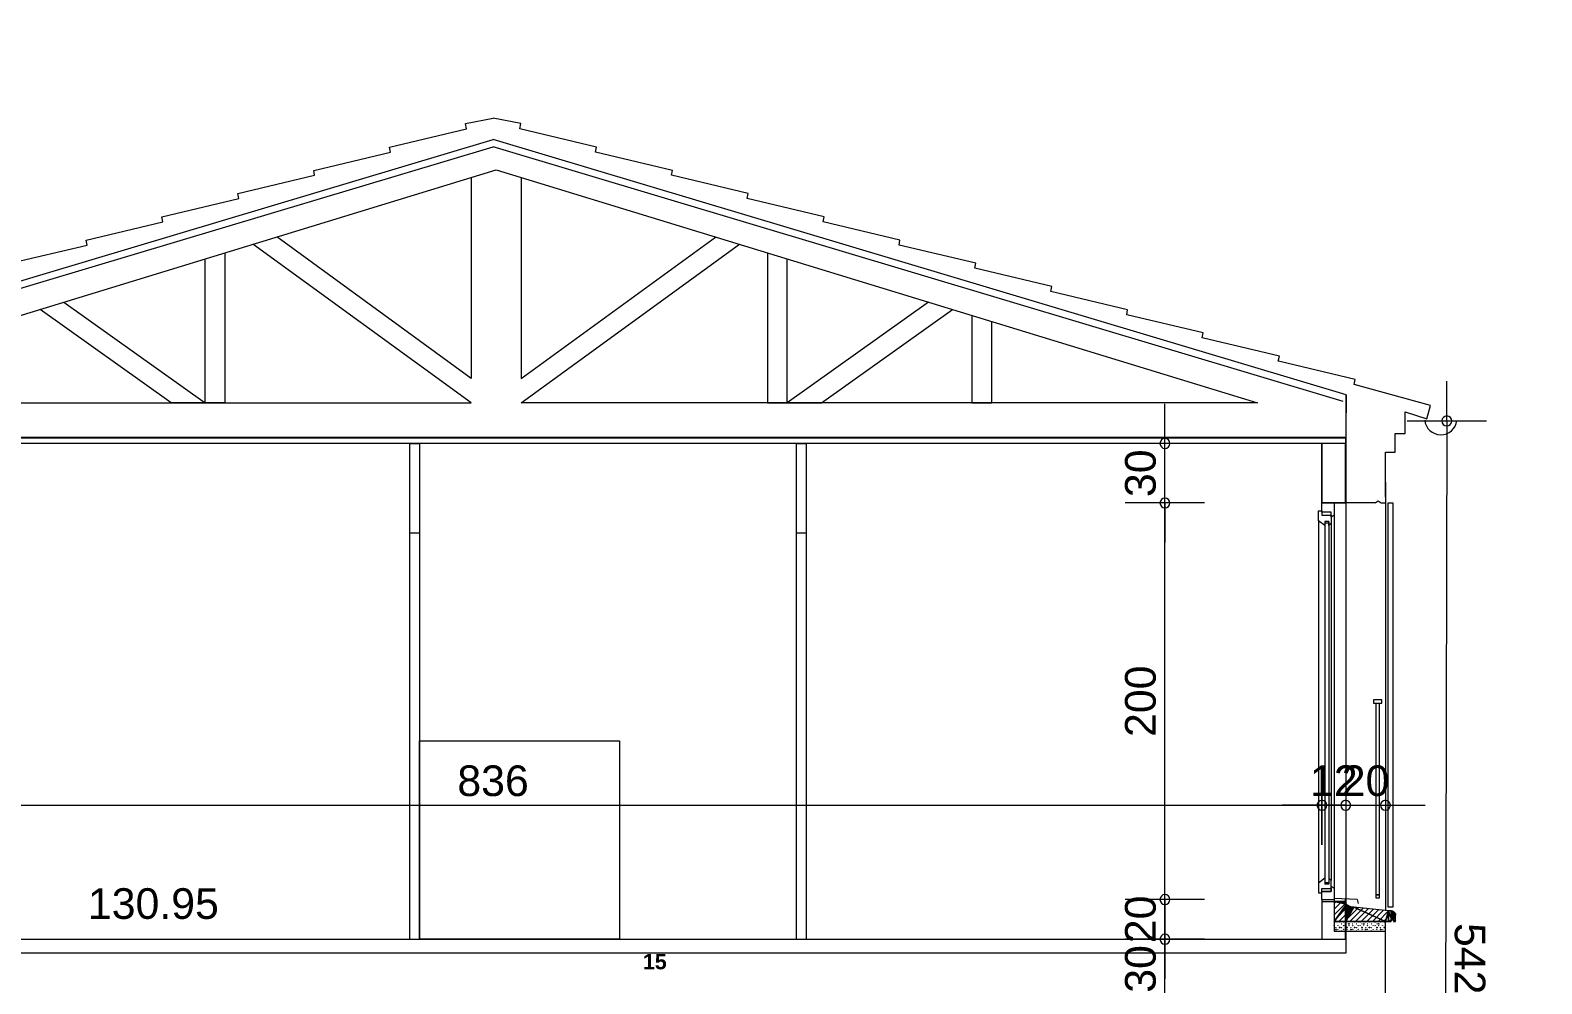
# Model space of a CAD drawing. Header units: metres. Extents: x 1.8 to 61.8, y -55.6 to -11.3.
# Drawn here: x 34.32 to 41.94, y -33.8 to -28.99 of the extents above; entities that cross this region are included whole.
import ezdxf
from ezdxf.enums import TextEntityAlignment as Align

# ---------------------------------------------------------------- set-up
doc = ezdxf.new("R2010")
doc.units = ezdxf.units.M
doc.header["$MEASUREMENT"] = 0
for name, color, linetype in [('Calque commun', 7, 'Continuous'), ('Cotations', 7, 'Continuous'), ('Textes', 7, 'Continuous')]:
    doc.layers.add(name, color=color, linetype=linetype)
doc.styles.add('Arial11', font='arial.ttf', dxfattribs={"height": 0.154626})
doc.styles.add('Arial13', font='arialbd.ttf', dxfattribs={"height": 0.077267})
doc.styles.add('Arial14', font='arial.ttf', dxfattribs={"height": 0.154626})

# ---------------------------------------------------------------- blocks, each defined once
blk = doc.blocks.new('new109')
at = {"layer": 'Cotations', "color": 14, "linetype": 'Continuous', "lineweight": 9}
blk.add_arc((0, 0), 0.5, 0, 359.9994, dxfattribs=at)
blk = doc.blocks.new('new110')
at = {"layer": 'Cotations', "color": 14, "linetype": 'Continuous', "lineweight": 9}
blk.add_arc((0, 0), 0.5, 0, 359.9994, dxfattribs=at)
blk = doc.blocks.new('DimLine57505')
at = {"layer": 'Cotations', "color": 14, "linetype": 'Continuous', "lineweight": 9}
for p, q in [((40.0393, -33.3783), (40.0393, -33.1783)), ((40.2393, -33.3783), (39.8393, -33.3783)), ((40.0393, -33.5783), (40.0393, -33.3783)), ((40.2393, -33.5783), (39.8393, -33.5783)), ((40.0393, -33.5783), (40.0393, -33.7783))]:
    blk.add_line(p, q, dxfattribs=at)
at = {"layer": 'Cotations', "color": 14, "linetype": 'Continuous', "lineweight": 9, "xscale": 0.05000000074505806, "yscale": 0.05000000074505806, "zscale": 0.05000000074505806}
for name, p, rotation in [('new110', (40.0393, -33.3783), -90.00000000000001), ('new109', (40.0393, -33.5783), 90)]:
    blk.add_blockref(name, p, dxfattribs=dict(at, rotation=rotation))
at = {"layer": 'Cotations', "color": 7, "linetype": 'Continuous', "lineweight": 9, "style": 'Arial11'}
blk.add_text('20', height=0.15463, rotation=90, dxfattribs=at).set_placement((40.0392, -33.4783), align=Align.BOTTOM_CENTER)
blk = doc.blocks.new('new111')
at = {"layer": 'Cotations', "color": 14, "linetype": 'Continuous', "lineweight": 9}
blk.add_arc((0, 0), 0.5, 0, 359.9994, dxfattribs=at)
blk = doc.blocks.new('new112')
at = {"layer": 'Cotations', "color": 14, "linetype": 'Continuous', "lineweight": 9}
blk.add_arc((0, 0), 0.5, 0, 359.9994, dxfattribs=at)
blk = doc.blocks.new('DimLine57511')
at = {"layer": 'Cotations', "color": 14, "linetype": 'Continuous', "lineweight": 9}
for p, q in [((40.0393, -31.3783), (40.0393, -31.1783)), ((40.2393, -31.3783), (39.8393, -31.3783)), ((40.0393, -33.3783), (40.0393, -31.3783)), ((40.2393, -33.3783), (39.8393, -33.3783)), ((40.0393, -33.3783), (40.0393, -33.5783))]:
    blk.add_line(p, q, dxfattribs=at)
at = {"layer": 'Cotations', "color": 14, "linetype": 'Continuous', "lineweight": 9, "xscale": 0.05000000074505806, "yscale": 0.05000000074505806, "zscale": 0.05000000074505806}
for name, p, rotation in [('new112', (40.0393, -31.3783), -90.00000000000001), ('new111', (40.0393, -33.3783), 90)]:
    blk.add_blockref(name, p, dxfattribs=dict(at, rotation=rotation))
at = {"layer": 'Cotations', "color": 7, "linetype": 'Continuous', "lineweight": 9, "style": 'Arial11'}
blk.add_text('200', height=0.15463, rotation=90, dxfattribs=at).set_placement((40.0392, -32.3783), align=Align.BOTTOM_CENTER)
blk = doc.blocks.new('new113')
at = {"layer": 'Cotations', "color": 14, "linetype": 'Continuous', "lineweight": 9}
blk.add_arc((0, 0), 0.5, 0, 359.9994, dxfattribs=at)
blk = doc.blocks.new('new114')
at = {"layer": 'Cotations', "color": 14, "linetype": 'Continuous', "lineweight": 9}
blk.add_arc((0, 0), 0.5, 0, 359.9994, dxfattribs=at)
blk = doc.blocks.new('DimLine57517')
at = {"layer": 'Cotations', "color": 14, "linetype": 'Continuous', "lineweight": 9}
for p, q in [((40.0393, -31.0783), (40.0393, -30.8783)), ((40.2393, -31.0783), (39.8393, -31.0783)), ((40.0393, -31.3783), (40.0393, -31.0783)), ((40.2393, -31.3783), (39.8393, -31.3783)), ((40.0393, -31.3783), (40.0393, -31.5783))]:
    blk.add_line(p, q, dxfattribs=at)
at = {"layer": 'Cotations', "color": 14, "linetype": 'Continuous', "lineweight": 9, "xscale": 0.05000000074505806, "yscale": 0.05000000074505806, "zscale": 0.05000000074505806}
for name, p, rotation in [('new114', (40.0393, -31.0783), -90.00000000000001), ('new113', (40.0393, -31.3783), 90)]:
    blk.add_blockref(name, p, dxfattribs=dict(at, rotation=rotation))
at = {"layer": 'Cotations', "color": 7, "linetype": 'Continuous', "lineweight": 9, "style": 'Arial11'}
blk.add_text('30', height=0.15463, rotation=90, dxfattribs=at).set_placement((40.0392, -31.2283), align=Align.BOTTOM_CENTER)
blk = doc.blocks.new('new121')
at = {"layer": 'Cotations', "color": 14, "linetype": 'Continuous', "lineweight": 9}
blk.add_arc((0, 0), 0.5, 0, 359.9994, dxfattribs=at)
blk = doc.blocks.new('new122')
at = {"layer": 'Cotations', "color": 14, "linetype": 'Continuous', "lineweight": 9}
blk.add_arc((0, 0), 0.5, 0, 359.9994, dxfattribs=at)
blk = doc.blocks.new('DimLine57553')
at = {"layer": 'Cotations', "color": 14, "linetype": 'Continuous', "lineweight": 9}
for p, q in [((40.0393, -33.5783), (40.0393, -33.3783)), ((40.2393, -33.5783), (39.8393, -33.5783)), ((40.0393, -33.8783), (40.0393, -33.5783)), ((40.2393, -33.8783), (39.8393, -33.8783)), ((40.0393, -33.8783), (40.0393, -34.0783))]:
    blk.add_line(p, q, dxfattribs=at)
at = {"layer": 'Cotations', "color": 14, "linetype": 'Continuous', "lineweight": 9, "xscale": 0.05000000074505806, "yscale": 0.05000000074505806, "zscale": 0.05000000074505806}
for name, p, rotation in [('new122', (40.0393, -33.5783), -90.00000000000001), ('new121', (40.0393, -33.8783), 90)]:
    blk.add_blockref(name, p, dxfattribs=dict(at, rotation=rotation))
at = {"layer": 'Cotations', "color": 7, "linetype": 'Continuous', "lineweight": 9, "style": 'Arial11'}
blk.add_text('30', height=0.15463, rotation=90, dxfattribs=at).set_placement((40.0392, -33.7283), align=Align.BOTTOM_CENTER)
blk = doc.blocks.new('new133')
at = {"layer": 'Cotations', "color": 14, "linetype": 'Continuous', "lineweight": 9}
blk.add_arc((0, 0), 0.5, 0, 359.9994, dxfattribs=at)
blk = doc.blocks.new('new134')
at = {"layer": 'Cotations', "color": 14, "linetype": 'Continuous', "lineweight": 9}
blk.add_arc((0, 0), 0.5, 0, 359.9994, dxfattribs=at)
blk = doc.blocks.new('DimLine57592')
at = {"layer": 'Cotations', "color": 14, "linetype": 'Continuous', "lineweight": 9}
for p, q in [((40.0393, -33.8783), (40.0393, -33.6783)), ((40.2393, -33.8783), (39.8393, -33.8783)), ((40.0393, -34.1783), (40.0393, -33.8783)), ((40.2393, -34.1783), (39.8393, -34.1783)), ((40.0393, -34.1783), (40.0393, -34.3783))]:
    blk.add_line(p, q, dxfattribs=at)
at = {"layer": 'Cotations', "color": 14, "linetype": 'Continuous', "lineweight": 9, "xscale": 0.05000000074505806, "yscale": 0.05000000074505806, "zscale": 0.05000000074505806}
for name, p, rotation in [('new134', (40.0393, -33.8783), -90.00000000000001), ('new133', (40.0393, -34.1783), 90)]:
    blk.add_blockref(name, p, dxfattribs=dict(at, rotation=rotation))
at = {"layer": 'Cotations', "color": 7, "linetype": 'Continuous', "lineweight": 9, "style": 'Arial11'}
blk.add_text('30', height=0.15463, rotation=90, dxfattribs=at).set_placement((40.0392, -34.0283), align=Align.BOTTOM_CENTER)
blk = doc.blocks.new('new163')
at = {"layer": 'Cotations', "color": 14, "linetype": 'Continuous', "lineweight": 9}
blk.add_arc((0, 0), 0.5, 0, 359.9994, dxfattribs=at)
blk = doc.blocks.new('new164')
at = {"layer": 'Cotations', "color": 14, "linetype": 'Continuous', "lineweight": 9}
blk.add_arc((0, 0), 0.5, 0, 359.9994, dxfattribs=at)
blk = doc.blocks.new('DimLine57793')
at = {"layer": 'Cotations', "color": 14, "linetype": 'Continuous', "lineweight": 9}
for p, q in [((40.9514, -32.7028), (40.9514, -33.1028)), ((41.1514, -32.7028), (41.1514, -33.1028)), ((40.9514, -32.9028), (40.7514, -32.9028)), ((40.9514, -32.9028), (41.1514, -32.9028)), ((41.1514, -32.9028), (41.3514, -32.9028))]:
    blk.add_line(p, q, dxfattribs=at)
at = {"layer": 'Cotations', "color": 14, "linetype": 'Continuous', "lineweight": 9, "xscale": 0.05000000074505806, "yscale": 0.05000000074505806, "zscale": 0.05000000074505806}
blk.add_blockref('new163', (40.9514, -32.9028), dxfattribs=at)
at = {"layer": 'Cotations', "color": 14, "linetype": 'Continuous', "lineweight": 9, "xscale": 0.05000000074505806, "yscale": 0.05000000074505806, "zscale": 0.05000000074505806, "rotation": 180}
blk.add_blockref('new164', (41.1514, -32.9028), dxfattribs=at)
at = {"layer": 'Cotations', "color": 7, "linetype": 'Continuous', "lineweight": 9, "style": 'Arial11'}
blk.add_text('20', height=0.15463, dxfattribs=at).set_placement((41.0514, -32.9028), align=Align.BOTTOM_CENTER)
blk = doc.blocks.new('new165')
at = {"layer": 'Cotations', "color": 14, "linetype": 'Continuous', "lineweight": 9}
blk.add_arc((0, 0), 0.5, 0, 359.9994, dxfattribs=at)
blk = doc.blocks.new('new166')
at = {"layer": 'Cotations', "color": 14, "linetype": 'Continuous', "lineweight": 9}
blk.add_arc((0, 0), 0.5, 0, 359.9994, dxfattribs=at)
blk = doc.blocks.new('DimLine57799')
at = {"layer": 'Cotations', "color": 14, "linetype": 'Continuous', "lineweight": 9}
for p, q in [((40.8314, -32.7028), (40.8314, -33.1028)), ((40.9514, -32.7028), (40.9514, -33.1028)), ((40.8314, -32.9028), (40.6314, -32.9028)), ((40.8314, -32.9028), (40.9514, -32.9028)), ((40.9514, -32.9028), (41.1514, -32.9028))]:
    blk.add_line(p, q, dxfattribs=at)
at = {"layer": 'Cotations', "color": 14, "linetype": 'Continuous', "lineweight": 9, "xscale": 0.05000000074505806, "yscale": 0.05000000074505806, "zscale": 0.05000000074505806}
blk.add_blockref('new165', (40.8314, -32.9028), dxfattribs=at)
at = {"layer": 'Cotations', "color": 14, "linetype": 'Continuous', "lineweight": 9, "xscale": 0.05000000074505806, "yscale": 0.05000000074505806, "zscale": 0.05000000074505806, "rotation": 180}
blk.add_blockref('new166', (40.9514, -32.9028), dxfattribs=at)
at = {"layer": 'Cotations', "color": 7, "linetype": 'Continuous', "lineweight": 9, "style": 'Arial11'}
blk.add_text('12', height=0.15463, dxfattribs=at).set_placement((40.8914, -32.9028), align=Align.BOTTOM_CENTER)
blk = doc.blocks.new('new172')
at = {"layer": 'Cotations', "color": 14, "linetype": 'Continuous', "lineweight": 9}
blk.add_arc((0, 0), 0.5, 0, 359.9994, dxfattribs=at)
blk = doc.blocks.new('DimLine57818')
at = {"layer": 'Cotations', "color": 14, "linetype": 'Continuous', "lineweight": 9}
for p, q in [((40.8314, -33.1028), (40.8314, -32.7028)), ((32.4697, -32.9028), (40.8314, -32.9028)), ((40.8314, -32.9028), (41.0314, -32.9028))]:
    blk.add_line(p, q, dxfattribs=at)
at = {"layer": 'Cotations', "color": 14, "linetype": 'Continuous', "lineweight": 9, "xscale": 0.05000000074505806, "yscale": 0.05000000074505806, "zscale": 0.05000000074505806, "rotation": 180}
blk.add_blockref('new172', (40.8314, -32.9028), dxfattribs=at)
at = {"layer": 'Cotations', "color": 7, "linetype": 'Continuous', "lineweight": 9, "style": 'Arial11'}
blk.add_text('836', height=0.15463, dxfattribs=at).set_placement((36.6506, -32.9028), align=Align.BOTTOM_CENTER)
blk = doc.blocks.new('new175')
at = {"layer": 'Cotations', "color": 14, "linetype": 'Continuous', "lineweight": 9}
blk.add_arc((0, 0), 0.5, 0, 359.9994, dxfattribs=at)
blk = doc.blocks.new('new176')
at = {"layer": 'Cotations', "color": 14, "linetype": 'Continuous', "lineweight": 9}
blk.add_arc((0, 0), 0.5, 0, 359.9994, dxfattribs=at)
blk = doc.blocks.new('DimLine57855')
at = {"layer": 'Cotations', "color": 14, "linetype": 'Continuous', "lineweight": 9}
for p, q in [((41.4613, -30.9645), (41.4618, -30.7645)), ((41.2613, -30.9645), (41.6613, -30.9645)), ((41.4613, -30.9645), (41.4482, -36.3883)), ((41.2482, -36.3883), (41.6482, -36.3883)), ((41.4482, -36.3883), (41.4478, -36.5883))]:
    blk.add_line(p, q, dxfattribs=at)
at = {"layer": 'Cotations', "color": 14, "linetype": 'Continuous', "lineweight": 9, "xscale": 0.05000000145180782, "yscale": 0.05000000145180782, "zscale": 0.05000000074505806}
for name, p, rotation in [('new175', (41.4613, -30.9645), -90.13845825380338), ('new176', (41.4482, -36.3883), 89.86154174619664)]:
    blk.add_blockref(name, p, dxfattribs=dict(at, rotation=rotation))
at = {"layer": 'Cotations', "color": 7, "linetype": 'Continuous', "lineweight": 9, "style": 'Arial11'}
blk.add_text('542', height=0.15463, rotation=269.86154, dxfattribs=at).set_placement((41.4548, -33.6764), align=Align.BOTTOM_CENTER)
blk = doc.blocks.new('hatch22')
at = {"layer": 'Calque commun', "color": 7, "linetype": 'Continuous', "lineweight": 9}
for p, q in [((40.9032, -33.3883), (40.8929, -33.3986)), ((40.9314, -33.3883), (40.8929, -33.4269)), ((40.9515, -33.3966), (40.8929, -33.4552)), ((40.9659, -33.4105), (40.8929, -33.4835)), ((40.9875, -33.4171), (40.9163, -33.4883)), ((41.0135, -33.4194), (40.9446, -33.4883)), ((41.0392, -33.4219), (40.9729, -33.4883)), ((41.065, -33.4245), (41.0012, -33.4883)), ((41.0907, -33.4271), (41.0294, -33.4883)), ((41.1164, -33.4296), (41.0577, -33.4883)), ((41.1421, -33.4322), (41.086, -33.4883)), ((41.1679, -33.4347), (41.1143, -33.4883)), ((41.1918, -33.439), (41.1426, -33.4883)), ((41.2029, -33.4563), (41.1709, -33.4883)), ((41.2029, -33.4846), (41.1991, -33.4883))]:
    blk.add_line(p, q, dxfattribs=at)
at = {"layer": 'Calque commun', "color": 7, "linetype": 'Continuous', "lineweight": 18}
mesh = blk.add_polyface(dxfattribs=at)
corners = [(41.1808, -33.4883), (41.1807, -33.4868), (41.1664, -33.4883), (41.1928, -33.4396), (41.191, -33.4385), (41.1847, -33.4811), (41.1915, -33.4827), (41.1923, -33.484), (41.2029, -33.4883), (40.8929, -33.4883), (40.9549, -33.4011), (40.8929, -33.3883), (40.9504, -33.3951), (40.9486, -33.3918), (41.1851, -33.4362), (41.1808, -33.4355), (40.9514, -33.4883), (41.1514, -33.4883), (40.9917, -33.4172), (40.9879, -33.4172), (40.9841, -33.4169), (41.189, -33.4811), (41.1904, -33.4818), (41.2029, -33.4554), (41.1808, -33.4853), (41.1814, -33.484), (41.1871, -33.4368), (41.1976, -33.4439), (41.1945, -33.4409), (41.1861, -33.4807), (40.9697, -33.4126), (40.9664, -33.4108), (40.9525, -33.3982), (41.183, -33.4357), (41.2, -33.4474), (41.2018, -33.4513), (41.201, -33.4493), (41.1664, -33.4346), (40.9574, -33.4039), (41.1876, -33.4807), (41.1833, -33.4818), (41.2024, -33.4533), (40.9602, -33.4065), (41.1961, -33.4423), (40.9804, -33.4162), (41.1891, -33.4375), (41.1822, -33.4827), (41.1989, -33.4456), (40.9471, -33.3883), (40.9632, -33.4087), (41.193, -33.4868), (41.1928, -33.4883), (41.1928, -33.4854), (40.9732, -33.4141), (40.9768, -33.4153)]
mesh.append_faces([[corners[k] for k in face] for face in [(34, 35, 36), (26, 4, 45)]], dxfattribs={"vtx0": -1, "color": 7})
mesh.append_faces([[corners[k] for k in face] for face in [(9, 10, 11), (18, 17, 37), (38, 16, 42), (27, 29, 47), (37, 40, 15), (5, 15, 40), (29, 3, 5)]], dxfattribs={"vtx0": -1, "vtx1": -1, "color": 7})
mesh.append_faces([[corners[k] for k in face] for face in [(5, 14, 15), (27, 28, 29), (26, 5, 4), (37, 2, 40), (29, 35, 34)]], dxfattribs={"vtx0": -1, "vtx1": -1, "vtx2": -1, "color": 7})
mesh.append_faces([[corners[k] for k in face] for face in [(38, 9, 16), (37, 17, 2), (29, 28, 3), (29, 41, 35), (29, 23, 41), (29, 34, 47)]], dxfattribs={"vtx0": -1, "vtx2": -1, "color": 7})
mesh.append_faces([[corners[k] for k in face] for face in [(0, 1, 2)]], dxfattribs={"vtx1": -1, "color": 7})
mesh.append_faces([[corners[k] for k in face] for face in [(3, 4, 5), (6, 7, 8), (12, 13, 11), (16, 17, 18), (19, 20, 16), (21, 22, 23), (24, 25, 2), (26, 14, 5), (30, 31, 16), (32, 12, 11), (1, 24, 2), (29, 39, 23), (22, 6, 23), (20, 44, 16), (25, 46, 2), (8, 23, 6), (39, 21, 23), (38, 10, 9), (49, 42, 16), (52, 50, 8), (53, 30, 16), (10, 32, 11), (44, 54, 16), (31, 49, 16), (7, 52, 8), (54, 53, 16), (46, 40, 2), (18, 19, 16)]], dxfattribs={"vtx1": -1, "vtx2": -1, "color": 7})
mesh.append_faces([[corners[k] for k in face] for face in [(14, 33, 15), (27, 43, 28), (13, 48, 11), (50, 51, 8)]], dxfattribs={"vtx2": -1, "color": 7})
blk = doc.blocks.new('Block57874')
at = {"layer": 'Calque commun', "color": 7, "linetype": 'Continuous', "lineweight": 9}
for p, q in [((40.8938, -33.4992), (40.8929, -33.4992)), ((40.8929, -33.5024), (40.8938, -33.5024)), ((40.8935, -33.5102), (40.8929, -33.5096)), ((40.8929, -33.5108), (40.8935, -33.5102)), ((40.8947, -33.5008), (40.8938, -33.4992)), ((40.8938, -33.5024), (40.8947, -33.5008)), ((40.9004, -33.5289), (40.9013, -33.5273)), ((40.9013, -33.5306), (40.9004, -33.5289)), ((40.9013, -33.5273), (40.9032, -33.5273)), ((40.9032, -33.5306), (40.9013, -33.5306)), ((40.9016, -33.4914), (40.9022, -33.4908)), ((40.9022, -33.4921), (40.9016, -33.4914)), ((40.9016, -33.5196), (40.9022, -33.5189)), ((40.9022, -33.5202), (40.9016, -33.5196)), ((40.9022, -33.4908), (40.9029, -33.4914)), ((40.9029, -33.4914), (40.9022, -33.4921)), ((40.9022, -33.5189), (40.9029, -33.5196)), ((40.9029, -33.5196), (40.9022, -33.5202)), ((40.9032, -33.5273), (40.9041, -33.5289)), ((40.9041, -33.5289), (40.9032, -33.5306)), ((40.911, -33.5008), (40.9116, -33.5002)), ((40.9116, -33.5014), (40.911, -33.5008)), ((40.911, -33.5102), (40.9116, -33.5096)), ((40.9116, -33.5108), (40.911, -33.5102)), ((40.911, -33.5289), (40.9116, -33.5283)), ((40.9116, -33.5296), (40.911, -33.5289)), ((40.911, -33.5383), (40.9116, -33.5377)), ((40.9116, -33.5002), (40.9122, -33.5008)), ((40.9122, -33.5008), (40.9116, -33.5014)), ((40.9116, -33.5096), (40.9122, -33.5102)), ((40.9122, -33.5102), (40.9116, -33.5108)), ((40.9116, -33.5283), (40.9122, -33.5289)), ((40.9122, -33.5289), (40.9116, -33.5296)), ((40.9116, -33.5377), (40.9122, -33.5383)), ((40.9191, -33.5196), (40.92, -33.5179)), ((40.92, -33.5212), (40.9191, -33.5196)), ((40.92, -33.5179), (40.9219, -33.5179)), ((40.9219, -33.5212), (40.92, -33.5212)), ((40.9204, -33.4914), (40.921, -33.4908)), ((40.921, -33.4921), (40.9204, -33.4914)), ((40.921, -33.4908), (40.9216, -33.4914)), ((40.9216, -33.4914), (40.921, -33.4921)), ((40.9219, -33.5179), (40.9229, -33.5196)), ((40.9229, -33.5196), (40.9219, -33.5212)), ((40.9285, -33.5383), (40.9294, -33.5367)), ((40.9294, -33.5367), (40.9313, -33.5367)), ((40.9297, -33.5008), (40.9304, -33.5002)), ((40.9304, -33.5014), (40.9297, -33.5008)), ((40.9297, -33.5196), (40.9304, -33.5189)), ((40.9304, -33.5202), (40.9297, -33.5196)), ((40.9304, -33.5002), (40.931, -33.5008)), ((40.931, -33.5008), (40.9304, -33.5014)), ((40.9304, -33.5189), (40.931, -33.5196)), ((40.931, -33.5196), (40.9304, -33.5202)), ((40.9313, -33.5367), (40.9322, -33.5383)), ((40.9391, -33.4914), (40.9397, -33.4908)), ((40.9397, -33.4921), (40.9391, -33.4914)), ((40.9391, -33.5102), (40.9397, -33.5096)), ((40.9397, -33.5108), (40.9391, -33.5102)), ((40.9391, -33.5289), (40.9397, -33.5283)), ((40.9397, -33.5296), (40.9391, -33.5289)), ((40.9397, -33.4908), (40.9404, -33.4914)), ((40.9404, -33.4914), (40.9397, -33.4921)), ((40.9397, -33.5096), (40.9404, -33.5102)), ((40.9404, -33.5102), (40.9397, -33.5108)), ((40.9397, -33.5283), (40.9404, -33.5289)), ((40.9404, -33.5289), (40.9397, -33.5296)), ((40.9472, -33.4914), (40.9482, -33.4898)), ((40.9482, -33.4931), (40.9472, -33.4914)), ((40.9482, -33.4898), (40.95, -33.4898)), ((40.95, -33.4931), (40.9482, -33.4931)), ((40.9485, -33.5102), (40.9491, -33.5096)), ((40.9491, -33.5108), (40.9485, -33.5102)), ((40.9491, -33.5096), (40.9497, -33.5102)), ((40.9497, -33.5102), (40.9491, -33.5108)), ((40.95, -33.4898), (40.951, -33.4914)), ((40.951, -33.4914), (40.95, -33.4931)), ((40.9566, -33.5196), (40.9575, -33.5179)), ((40.9575, -33.5212), (40.9566, -33.5196)), ((40.9575, -33.5179), (40.9594, -33.5179)), ((40.9594, -33.5212), (40.9575, -33.5212)), ((40.9579, -33.5008), (40.9585, -33.5002)), ((40.9585, -33.5014), (40.9579, -33.5008)), ((40.9579, -33.5289), (40.9585, -33.5283)), ((40.9585, -33.5296), (40.9579, -33.5289)), ((40.9585, -33.5002), (40.9591, -33.5008)), ((40.9591, -33.5008), (40.9585, -33.5014)), ((40.9585, -33.5283), (40.9591, -33.5289)), ((40.9591, -33.5289), (40.9585, -33.5296)), ((40.9594, -33.5179), (40.9604, -33.5196)), ((40.9604, -33.5196), (40.9594, -33.5212)), ((40.966, -33.5008), (40.9669, -33.4992)), ((40.9669, -33.5024), (40.966, -33.5008)), ((40.9669, -33.4992), (40.9679, -33.4992)), ((40.9679, -33.5024), (40.9669, -33.5024)), ((40.9672, -33.5102), (40.9679, -33.5096)), ((40.9679, -33.5108), (40.9672, -33.5102)), ((40.9688, -33.4992), (40.9679, -33.4992)), ((40.9679, -33.5024), (40.9688, -33.5024)), ((40.9685, -33.5102), (40.9679, -33.5096)), ((40.9679, -33.5108), (40.9685, -33.5102)), ((40.9697, -33.5008), (40.9688, -33.4992)), ((40.9688, -33.5024), (40.9697, -33.5008)), ((40.9754, -33.5289), (40.9763, -33.5273)), ((40.9763, -33.5306), (40.9754, -33.5289)), ((40.9763, -33.5273), (40.9782, -33.5273)), ((40.9782, -33.5306), (40.9763, -33.5306)), ((40.9766, -33.4914), (40.9772, -33.4908)), ((40.9772, -33.4921), (40.9766, -33.4914)), ((40.9766, -33.5196), (40.9772, -33.5189)), ((40.9772, -33.5202), (40.9766, -33.5196)), ((40.9772, -33.4908), (40.9779, -33.4914)), ((40.9779, -33.4914), (40.9772, -33.4921)), ((40.9772, -33.5189), (40.9779, -33.5196)), ((40.9779, -33.5196), (40.9772, -33.5202)), ((40.9782, -33.5273), (40.9791, -33.5289)), ((40.9791, -33.5289), (40.9782, -33.5306)), ((40.986, -33.5008), (40.9866, -33.5002)), ((40.9866, -33.5014), (40.986, -33.5008)), ((40.986, -33.5102), (40.9866, -33.5096)), ((40.9866, -33.5108), (40.986, -33.5102)), ((40.986, -33.5289), (40.9866, -33.5283)), ((40.9866, -33.5296), (40.986, -33.5289)), ((40.986, -33.5383), (40.9866, -33.5377)), ((40.9866, -33.5002), (40.9872, -33.5008)), ((40.9872, -33.5008), (40.9866, -33.5014)), ((40.9866, -33.5096), (40.9872, -33.5102)), ((40.9872, -33.5102), (40.9866, -33.5108)), ((40.9866, -33.5283), (40.9872, -33.5289)), ((40.9872, -33.5289), (40.9866, -33.5296)), ((40.9866, -33.5377), (40.9872, -33.5383)), ((40.9941, -33.5196), (40.995, -33.5179)), ((40.995, -33.5212), (40.9941, -33.5196)), ((40.995, -33.5179), (40.9969, -33.5179)), ((40.9969, -33.5212), (40.995, -33.5212)), ((40.9954, -33.4914), (40.996, -33.4908)), ((40.996, -33.4921), (40.9954, -33.4914)), ((40.996, -33.4908), (40.9966, -33.4914)), ((40.9966, -33.4914), (40.996, -33.4921)), ((40.9969, -33.5179), (40.9979, -33.5196)), ((40.9979, -33.5196), (40.9969, -33.5212)), ((41.0035, -33.5383), (41.0044, -33.5367)), ((41.0044, -33.5367), (41.0063, -33.5367)), ((41.0047, -33.5008), (41.0054, -33.5002)), ((41.0054, -33.5014), (41.0047, -33.5008)), ((41.0047, -33.5196), (41.0054, -33.5189)), ((41.0054, -33.5202), (41.0047, -33.5196)), ((41.0054, -33.5002), (41.006, -33.5008)), ((41.006, -33.5008), (41.0054, -33.5014)), ((41.0054, -33.5189), (41.006, -33.5196)), ((41.006, -33.5196), (41.0054, -33.5202)), ((41.0063, -33.5367), (41.0072, -33.5383)), ((41.0141, -33.4914), (41.0147, -33.4908)), ((41.0147, -33.4921), (41.0141, -33.4914)), ((41.0141, -33.5102), (41.0147, -33.5096)), ((41.0147, -33.5108), (41.0141, -33.5102)), ((41.0141, -33.5289), (41.0147, -33.5283)), ((41.0147, -33.5296), (41.0141, -33.5289)), ((41.0147, -33.4908), (41.0154, -33.4914)), ((41.0154, -33.4914), (41.0147, -33.4921)), ((41.0147, -33.5096), (41.0154, -33.5102)), ((41.0154, -33.5102), (41.0147, -33.5108)), ((41.0147, -33.5283), (41.0154, -33.5289)), ((41.0154, -33.5289), (41.0147, -33.5296)), ((41.0222, -33.4914), (41.0232, -33.4898)), ((41.0232, -33.4931), (41.0222, -33.4914)), ((41.0232, -33.4898), (41.025, -33.4898)), ((41.025, -33.4931), (41.0232, -33.4931)), ((41.0235, -33.5102), (41.0241, -33.5096)), ((41.0241, -33.5108), (41.0235, -33.5102)), ((41.0241, -33.5096), (41.0247, -33.5102)), ((41.0247, -33.5102), (41.0241, -33.5108)), ((41.025, -33.4898), (41.026, -33.4914)), ((41.026, -33.4914), (41.025, -33.4931)), ((41.0316, -33.5196), (41.0325, -33.5179)), ((41.0325, -33.5212), (41.0316, -33.5196)), ((41.0325, -33.5179), (41.0344, -33.5179)), ((41.0344, -33.5212), (41.0325, -33.5212)), ((41.0329, -33.5008), (41.0335, -33.5002)), ((41.0335, -33.5014), (41.0329, -33.5008)), ((41.0329, -33.5289), (41.0335, -33.5283)), ((41.0335, -33.5296), (41.0329, -33.5289)), ((41.0335, -33.5002), (41.0341, -33.5008)), ((41.0341, -33.5008), (41.0335, -33.5014)), ((41.0335, -33.5283), (41.0341, -33.5289)), ((41.0341, -33.5289), (41.0335, -33.5296)), ((41.0344, -33.5179), (41.0354, -33.5196)), ((41.0354, -33.5196), (41.0344, -33.5212)), ((41.041, -33.5008), (41.0419, -33.4992)), ((41.0419, -33.5024), (41.041, -33.5008)), ((41.0419, -33.4992), (41.0429, -33.4992)), ((41.0429, -33.5024), (41.0419, -33.5024)), ((41.0422, -33.5102), (41.0429, -33.5096)), ((41.0429, -33.5108), (41.0422, -33.5102)), ((41.0438, -33.4992), (41.0429, -33.4992)), ((41.0429, -33.5024), (41.0438, -33.5024)), ((41.0435, -33.5102), (41.0429, -33.5096)), ((41.0429, -33.5108), (41.0435, -33.5102)), ((41.0447, -33.5008), (41.0438, -33.4992)), ((41.0438, -33.5024), (41.0447, -33.5008)), ((41.0504, -33.5289), (41.0513, -33.5273)), ((41.0513, -33.5306), (41.0504, -33.5289)), ((41.0513, -33.5273), (41.0532, -33.5273)), ((41.0532, -33.5306), (41.0513, -33.5306)), ((41.0516, -33.4914), (41.0522, -33.4908)), ((41.0522, -33.4921), (41.0516, -33.4914)), ((41.0516, -33.5196), (41.0522, -33.5189)), ((41.0522, -33.5202), (41.0516, -33.5196)), ((41.0522, -33.4908), (41.0529, -33.4914)), ((41.0529, -33.4914), (41.0522, -33.4921)), ((41.0522, -33.5189), (41.0529, -33.5196)), ((41.0529, -33.5196), (41.0522, -33.5202)), ((41.0532, -33.5273), (41.0541, -33.5289)), ((41.0541, -33.5289), (41.0532, -33.5306)), ((41.061, -33.5008), (41.0616, -33.5002)), ((41.0616, -33.5014), (41.061, -33.5008)), ((41.061, -33.5102), (41.0616, -33.5096)), ((41.0616, -33.5108), (41.061, -33.5102)), ((41.061, -33.5289), (41.0616, -33.5283)), ((41.0616, -33.5296), (41.061, -33.5289)), ((41.061, -33.5383), (41.0616, -33.5377)), ((41.0616, -33.5002), (41.0622, -33.5008)), ((41.0622, -33.5008), (41.0616, -33.5014)), ((41.0616, -33.5096), (41.0622, -33.5102)), ((41.0622, -33.5102), (41.0616, -33.5108)), ((41.0616, -33.5283), (41.0622, -33.5289)), ((41.0622, -33.5289), (41.0616, -33.5296)), ((41.0616, -33.5377), (41.0622, -33.5383)), ((41.0691, -33.5196), (41.07, -33.5179)), ((41.07, -33.5212), (41.0691, -33.5196)), ((41.07, -33.5179), (41.0719, -33.5179)), ((41.0719, -33.5212), (41.07, -33.5212)), ((41.0704, -33.4914), (41.071, -33.4908)), ((41.071, -33.4921), (41.0704, -33.4914)), ((41.071, -33.4908), (41.0716, -33.4914)), ((41.0716, -33.4914), (41.071, -33.4921)), ((41.0719, -33.5179), (41.0729, -33.5196)), ((41.0729, -33.5196), (41.0719, -33.5212)), ((41.0785, -33.5383), (41.0794, -33.5367)), ((41.0794, -33.5367), (41.0813, -33.5367)), ((41.0797, -33.5008), (41.0804, -33.5002)), ((41.0804, -33.5014), (41.0797, -33.5008)), ((41.0797, -33.5196), (41.0804, -33.5189)), ((41.0804, -33.5202), (41.0797, -33.5196)), ((41.0804, -33.5002), (41.081, -33.5008)), ((41.081, -33.5008), (41.0804, -33.5014)), ((41.0804, -33.5189), (41.081, -33.5196)), ((41.081, -33.5196), (41.0804, -33.5202)), ((41.0813, -33.5367), (41.0822, -33.5383)), ((41.0891, -33.4914), (41.0897, -33.4908)), ((41.0897, -33.4921), (41.0891, -33.4914)), ((41.0891, -33.5102), (41.0897, -33.5096)), ((41.0897, -33.5108), (41.0891, -33.5102)), ((41.0891, -33.5289), (41.0897, -33.5283)), ((41.0897, -33.5296), (41.0891, -33.5289)), ((41.0897, -33.4908), (41.0904, -33.4914)), ((41.0904, -33.4914), (41.0897, -33.4921)), ((41.0897, -33.5096), (41.0904, -33.5102)), ((41.0904, -33.5102), (41.0897, -33.5108)), ((41.0897, -33.5283), (41.0904, -33.5289)), ((41.0904, -33.5289), (41.0897, -33.5296)), ((41.0972, -33.4914), (41.0982, -33.4898)), ((41.0982, -33.4931), (41.0972, -33.4914)), ((41.0982, -33.4898), (41.1, -33.4898)), ((41.1, -33.4931), (41.0982, -33.4931)), ((41.0985, -33.5102), (41.0991, -33.5096)), ((41.0991, -33.5108), (41.0985, -33.5102)), ((41.0991, -33.5096), (41.0997, -33.5102)), ((41.0997, -33.5102), (41.0991, -33.5108)), ((41.1, -33.4898), (41.101, -33.4914)), ((41.101, -33.4914), (41.1, -33.4931)), ((41.1066, -33.5196), (41.1075, -33.5179)), ((41.1075, -33.5212), (41.1066, -33.5196)), ((41.1075, -33.5179), (41.1094, -33.5179)), ((41.1094, -33.5212), (41.1075, -33.5212)), ((41.1079, -33.5008), (41.1085, -33.5002)), ((41.1085, -33.5014), (41.1079, -33.5008)), ((41.1079, -33.5289), (41.1085, -33.5283)), ((41.1085, -33.5296), (41.1079, -33.5289)), ((41.1085, -33.5002), (41.1091, -33.5008)), ((41.1091, -33.5008), (41.1085, -33.5014)), ((41.1085, -33.5283), (41.1091, -33.5289)), ((41.1091, -33.5289), (41.1085, -33.5296)), ((41.1094, -33.5179), (41.1104, -33.5196)), ((41.1104, -33.5196), (41.1094, -33.5212)), ((41.116, -33.5008), (41.1169, -33.4992)), ((41.1169, -33.5024), (41.116, -33.5008)), ((41.1169, -33.4992), (41.1179, -33.4992)), ((41.1179, -33.5024), (41.1169, -33.5024)), ((41.1172, -33.5102), (41.1179, -33.5096)), ((41.1179, -33.5108), (41.1172, -33.5102)), ((41.1188, -33.4992), (41.1179, -33.4992)), ((41.1179, -33.5024), (41.1188, -33.5024)), ((41.1185, -33.5102), (41.1179, -33.5096)), ((41.1179, -33.5108), (41.1185, -33.5102)), ((41.1197, -33.5008), (41.1188, -33.4992)), ((41.1188, -33.5024), (41.1197, -33.5008)), ((41.1254, -33.5289), (41.1263, -33.5273)), ((41.1263, -33.5306), (41.1254, -33.5289)), ((41.1263, -33.5273), (41.1282, -33.5273)), ((41.1282, -33.5306), (41.1263, -33.5306)), ((41.1266, -33.4914), (41.1272, -33.4908)), ((41.1272, -33.4921), (41.1266, -33.4914)), ((41.1266, -33.5196), (41.1272, -33.5189)), ((41.1272, -33.5202), (41.1266, -33.5196)), ((41.1272, -33.4908), (41.1279, -33.4914)), ((41.1279, -33.4914), (41.1272, -33.4921)), ((41.1272, -33.5189), (41.1279, -33.5196)), ((41.1279, -33.5196), (41.1272, -33.5202)), ((41.1282, -33.5273), (41.1291, -33.5289)), ((41.1291, -33.5289), (41.1282, -33.5306)), ((41.136, -33.5008), (41.1366, -33.5002)), ((41.1366, -33.5014), (41.136, -33.5008)), ((41.136, -33.5102), (41.1366, -33.5096)), ((41.1366, -33.5108), (41.136, -33.5102)), ((41.136, -33.5289), (41.1366, -33.5283)), ((41.1366, -33.5296), (41.136, -33.5289)), ((41.136, -33.5383), (41.1366, -33.5377)), ((41.1366, -33.5002), (41.1372, -33.5008)), ((41.1372, -33.5008), (41.1366, -33.5014)), ((41.1366, -33.5096), (41.1372, -33.5102)), ((41.1372, -33.5102), (41.1366, -33.5108)), ((41.1366, -33.5283), (41.1372, -33.5289)), ((41.1372, -33.5289), (41.1366, -33.5296)), ((41.1366, -33.5377), (41.1372, -33.5383)), ((41.1441, -33.5196), (41.145, -33.5179)), ((41.145, -33.5212), (41.1441, -33.5196)), ((41.145, -33.5179), (41.1469, -33.5179)), ((41.1469, -33.5212), (41.145, -33.5212)), ((41.1454, -33.4914), (41.146, -33.4908)), ((41.146, -33.4921), (41.1454, -33.4914)), ((41.146, -33.4908), (41.1466, -33.4914)), ((41.1466, -33.4914), (41.146, -33.4921)), ((41.1469, -33.5179), (41.1479, -33.5196)), ((41.1479, -33.5196), (41.1469, -33.5212))]:
    blk.add_line(p, q, dxfattribs=at)
blk = doc.blocks.new('pattern2')
at = {"layer": 'Calque commun', "color": 0, "linetype": 'ByBlock', "lineweight": -2}
blk.add_blockref('Block57874', (0, 0), dxfattribs=at)
at = {"layer": 'Calque commun', "color": 7, "linetype": 'Continuous', "lineweight": 18}
mesh = blk.add_polyface(dxfattribs=at)
corners = [(40.8929, -33.4883), (40.8929, -33.5383), (41.1514, -33.5383), (41.1514, -33.4883)]
mesh.append_faces([[corners[k] for k in face] for face in [(0, 1, 2, 3)]], dxfattribs={"color": 7})
blk = doc.blocks.new('new215')
at = {"layer": 'Cotations', "color": 14, "linetype": 'Continuous', "lineweight": 9}
blk.add_arc((0, 0), 0.5, 0, 359.9994, dxfattribs=at)
blk = doc.blocks.new('new216')
at = {"layer": 'Cotations', "color": 14, "linetype": 'Continuous', "lineweight": 9}
blk.add_arc((0, 0), 0.5, 0, 359.9994, dxfattribs=at)
blk = doc.blocks.new('DimLine59888')
at = {"layer": 'Cotations', "color": 14, "linetype": 'Continuous', "lineweight": 9}
for p, q in [((40.0393, -31.0783), (40.0393, -30.8783)), ((40.2393, -31.0783), (39.8393, -31.0783)), ((40.0393, -31.3783), (40.0393, -31.0783)), ((40.2393, -31.3783), (39.8393, -31.3783)), ((40.0393, -31.3783), (40.0393, -31.5783))]:
    blk.add_line(p, q, dxfattribs=at)
at = {"layer": 'Cotations', "color": 14, "linetype": 'Continuous', "lineweight": 9, "xscale": 0.05000000074505806, "yscale": 0.05000000074505806, "zscale": 0.05000000074505806}
for name, p, rotation in [('new216', (40.0393, -31.0783), -90.00000000000001), ('new215', (40.0393, -31.3783), 90)]:
    blk.add_blockref(name, p, dxfattribs=dict(at, rotation=rotation))
at = {"layer": 'Cotations', "color": 7, "linetype": 'Continuous', "lineweight": 9, "style": 'Arial11'}
blk.add_text('30', height=0.15463, rotation=90, dxfattribs=at).set_placement((40.0392, -31.2283), align=Align.BOTTOM_CENTER)

msp = doc.modelspace()

# ---------------------------------------------------------------- linework, layer by layer
at = {"layer": 'Calque commun', "color": 7, "linetype": 'Continuous', "lineweight": 18}
for p, q in [((32.3497, -30.8329), (36.6506, -29.5448)), ((40.9534, -30.8335), (36.6506, -29.5448)), ((32.3345, -30.8744), (36.6506, -29.5817)), ((40.938, -30.8658), (36.6506, -29.5817)), ((40.9514, -31.3783), (40.9534, -30.8335)), ((40.9514, -31.0483), (32.3497, -31.0483)), ((40.9514, -31.0483), (32.3497, -31.0483)), ((40.9514, -31.0783), (32.3497, -31.0783)), ((40.9514, -31.0783), (32.3497, -31.0783)), ((40.8314, -31.3783), (40.8314, -31.0783)), ((40.8314, -31.3783), (40.8314, -31.0783)), ((40.9514, -31.0783), (40.9514, -31.0483)), ((40.9514, -31.0783), (40.9514, -31.0483)), ((41.1514, -31.2738), (41.1514, -31.2738)), ((41.1514, -31.2738), (41.1514, -31.3783)), ((41.0999, -31.3783), (40.9514, -31.3783)), ((41.0999, -31.3783), (41.1149, -31.3667)), ((41.1149, -31.3667), (41.1299, -31.3783)), ((41.1299, -31.3783), (41.1514, -31.3783)), ((40.8314, -33.3783), (40.8929, -33.3783)), ((40.8314, -33.3783), (40.8314, -33.5783)), ((40.9514, -33.5383), (40.9514, -33.6483)), ((40.9514, -33.5383), (41.1514, -33.5383)), ((41.1514, -34.1783), (41.1514, -33.5366)), ((40.9514, -33.6483), (32.3497, -33.6483))]:
    msp.add_line(p, q, dxfattribs=at)
at = {"layer": 'Calque commun', "color": 7, "linetype": 'Continuous', "lineweight": 9}
for p, q in [((32.8258, -30.874), (36.6658, -29.6981)), ((36.6658, -29.6981), (40.5065, -30.8741)), ((36.5407, -29.7364), (36.5407, -30.7503)), ((36.7925, -29.7369), (36.7925, -30.7503)), ((36.5407, -30.7503), (35.5595, -30.0369)), ((36.7925, -30.7503), (37.7732, -30.0372)), ((36.5407, -30.874), (35.4398, -30.0735)), ((36.7925, -30.874), (37.8929, -30.0738)), ((35.1986, -30.874), (35.1986, -30.1474)), ((35.2986, -30.1167), (35.2986, -30.874)), ((38.0345, -30.1172), (38.0345, -30.874)), ((38.1345, -30.874), (38.1345, -30.1478)), ((35.0265, -30.874), (34.3655, -30.4025)), ((34.486, -30.3656), (35.1986, -30.874)), ((38.8467, -30.3659), (38.1345, -30.874)), ((38.3067, -30.874), (38.9672, -30.4028)), ((39.0663, -30.4332), (39.0663, -30.874)), ((39.1663, -30.874), (39.1663, -30.4638)), ((32.719, -30.8741), (36.5407, -30.8741)), ((32.8258, -30.874), (36.5407, -30.874)), ((35.1986, -30.874), (35.0265, -30.874)), ((35.1987, -30.8741), (35.0265, -30.8741)), ((35.2986, -30.874), (35.1986, -30.874)), ((35.2987, -30.8741), (35.1987, -30.8741)), ((40.5065, -30.8741), (36.7925, -30.8741)), ((38.0345, -30.874), (38.1345, -30.874)), ((38.0346, -30.8741), (38.1346, -30.8741)), ((38.1345, -30.874), (38.3067, -30.874)), ((38.1346, -30.8741), (38.3068, -30.8741)), ((39.0663, -30.874), (39.1663, -30.874)), ((39.0664, -30.8741), (39.1664, -30.8741)), ((40.9532, -30.8334), (40.9531, -30.924)), ((40.8314, -31.0783), (40.8314, -31.3783)), ((40.8314, -31.0783), (40.8314, -31.3783)), ((40.8314, -31.3783), (40.9514, -31.3783)), ((40.8314, -31.3783), (40.9514, -31.3783)), ((40.9548, -31.3783), (40.8314, -31.3783)), ((40.8314, -31.4248), (40.8314, -31.3783)), ((40.8929, -31.3783), (40.8929, -33.3883)), ((40.9514, -31.3783), (40.9514, -33.3754)), ((41.1121, -31.3584), (41.1121, -31.3584)), ((41.1514, -31.3783), (41.1514, -33.4331)), ((41.1652, -31.3779), (41.1887, -31.3779)), ((41.1652, -33.4174), (41.1652, -31.3779)), ((41.1887, -31.3779), (41.1887, -33.4174)), ((40.8148, -31.4178), (40.8314, -31.4178)), ((40.8148, -31.4678), (40.8148, -31.4178)), ((40.8456, -31.4921), (40.8148, -31.4678)), ((40.8148, -31.4678), (40.8148, -33.2953)), ((40.8314, -31.4178), (40.8314, -31.4398)), ((40.8779, -31.4248), (40.8314, -31.4248)), ((40.8314, -31.4398), (40.8779, -31.4398)), ((40.8656, -31.4725), (40.8456, -31.4725)), ((40.8456, -31.4725), (40.8456, -31.4921)), ((40.8456, -31.4725), (40.8456, -33.3006)), ((40.8656, -31.4805), (40.8456, -31.4805)), ((40.8656, -31.4805), (40.8656, -31.4725)), ((40.8656, -31.4725), (40.8656, -33.3006)), ((40.8779, -31.4805), (40.8656, -31.4921)), ((40.8656, -31.4921), (40.8656, -31.4805)), ((40.8779, -31.4398), (40.8779, -31.4248)), ((40.8929, -31.4398), (40.8779, -31.4498)), ((40.8779, -31.4498), (40.8779, -31.4398)), ((40.8779, -31.4398), (40.8779, -31.4805)), ((40.8779, -31.4805), (40.8779, -33.2826)), ((40.8929, -31.4248), (40.8929, -31.4398)), ((41.1043, -32.3881), (41.1193, -32.3881)), ((41.1043, -33.3548), (41.1043, -32.3881)), ((41.1193, -32.3881), (41.1193, -33.3548)), ((40.8456, -33.2709), (40.8148, -33.2953)), ((40.8148, -33.2953), (40.8148, -33.3453)), ((40.8656, -33.2946), (40.8456, -33.2946)), ((40.8656, -33.3006), (40.8456, -33.3006)), ((40.8779, -33.2826), (40.8656, -33.271)), ((40.8779, -33.3233), (40.8779, -33.2826)), ((40.8779, -33.3383), (40.8779, -33.3105)), ((40.8929, -33.3233), (40.8779, -33.3133)), ((40.8148, -33.3453), (40.8314, -33.3453)), ((40.8314, -33.3783), (40.8314, -33.3233)), ((40.8314, -33.3233), (40.8779, -33.3233)), ((40.8314, -33.3383), (40.8779, -33.3383)), ((40.8779, -33.3383), (40.8314, -33.3383)), ((40.8329, -33.3883), (40.9514, -33.3883)), ((40.8329, -33.3883), (40.9514, -33.3883)), ((40.8779, -33.3233), (40.8779, -33.3383)), ((41.0091, -33.3783), (40.8929, -33.3733)), ((40.9514, -33.3883), (40.9471, -33.3883)), ((40.9514, -33.3883), (40.9514, -33.3883)), ((41.0091, -33.3783), (41.0141, -33.3977)), ((41.1193, -33.3548), (41.1043, -33.3548)), ((41.1887, -33.4174), (41.1652, -33.4174)), ((41.1664, -33.4883), (41.1514, -33.4883))]:
    msp.add_line(p, q, dxfattribs=at)
at = {"layer": 'Calque commun', "color": 5, "linetype": 'ByBlock', "lineweight": -2}
msp.add_line((32.3497, -31.0483), (40.9514, -31.0483), dxfattribs=at)
msp.add_line((32.3497, -31.0483), (40.9514, -31.0483), dxfattribs=at)
at = {"layer": 'Calque commun', "color": 15, "linetype": 'Continuous', "lineweight": 18}
for p, q in [((36.2298, -31.0783), (36.2298, -31.5283)), ((36.2298, -31.0783), (36.2798, -31.0783)), ((36.2298, -31.0783), (36.2298, -31.5283)), ((36.2298, -31.0783), (36.2798, -31.0783)), ((36.2798, -31.0783), (36.2798, -31.5283)), ((36.2798, -31.0783), (36.2798, -31.5283)), ((38.1798, -31.0783), (38.1798, -31.5283)), ((38.1798, -31.0783), (38.2298, -31.0783)), ((38.1798, -31.0783), (38.1798, -31.5283)), ((38.1798, -31.0783), (38.2298, -31.0783)), ((38.2298, -31.0783), (38.2298, -31.5283)), ((38.2298, -31.0783), (38.2298, -31.5283)), ((36.2298, -31.5283), (36.2798, -31.5283)), ((36.2298, -31.5283), (36.2798, -31.5283)), ((38.1798, -31.5283), (38.2298, -31.5283)), ((38.1798, -31.5283), (38.2298, -31.5283))]:
    msp.add_line(p, q, dxfattribs=at)
at = {"layer": 'Calque commun', "color": 3, "linetype": 'ByBlock', "lineweight": -2}
for p, q in [((40.9514, -31.3783), (40.9514, -31.0783)), ((40.9514, -31.3783), (40.9514, -31.0783)), ((40.9514, -33.5783), (40.9514, -33.3733))]:
    msp.add_line(p, q, dxfattribs=at)
at = {"layer": 'Calque commun', "color": 20, "linetype": 'Continuous', "lineweight": 9}
for p, q in [((36.2298, -31.5283), (36.2298, -33.5783)), ((36.2298, -31.5283), (36.2798, -31.5283)), ((36.2798, -31.5283), (36.2798, -33.5783)), ((38.1798, -31.5283), (38.1798, -33.5783)), ((38.1798, -31.5283), (38.2298, -31.5283)), ((38.2298, -31.5283), (38.2298, -33.5783)), ((36.2298, -33.5783), (36.2798, -33.5783)), ((38.1798, -33.5783), (38.2298, -33.5783))]:
    msp.add_line(p, q, dxfattribs=at)
at = {"layer": 'Calque commun', "color": 7, "linetype": 'Continuous', "lineweight": 18}
msp.add_arc((41.4309, -30.9528), 0.0817, 185.53686, 353.73808, dxfattribs=at)
at = {"layer": 'Cotations', "color": 6, "linetype": 'Continuous', "lineweight": 18}
for points in [[(34.2154, -30.1696, 0), (34.6027, -30.0774, 0), (34.5981, -30.0524, 0), (34.9854, -29.9602, 0), (34.9808, -29.9352, 0), (35.3681, -29.843, 0), (35.3635, -29.8181, 0), (35.7508, -29.7258, 0), (35.7462, -29.7009, 0), (36.1334, -29.6087, 0), (36.1289, -29.5837, 0), (36.5161, -29.4915, 0), (36.511, -29.4646, 0), (36.6506, -29.4371, 0)], [(41.1514, -31.3495, 0), (41.1514, -31.1222, 0), (41.2014, -31.1222, 0), (41.2014, -31.0279, 0), (41.2514, -31.0279, 0), (41.2514, -30.9195, 0), (41.3606, -30.9546, 0), (41.3786, -30.8863, 0), (40.9946, -30.7804, 0), (40.9992, -30.7555, 0), (40.6119, -30.6632, 0), (40.6099, -30.6627, 0), (40.6165, -30.6383, 0), (40.2272, -30.5456, 0), (40.2331, -30.5209, 0), (39.8465, -30.4289, 0), (39.8511, -30.4039, 0), (39.4638, -30.3117, 0), (39.4684, -30.2868, 0), (39.0811, -30.1945, 0), (39.0857, -30.1696, 0), (38.6984, -30.0774, 0), (38.703, -30.0524, 0), (38.3158, -29.9602, 0), (38.3203, -29.9352, 0), (37.9331, -29.843, 0), (37.9376, -29.8181, 0), (37.5504, -29.7258, 0), (37.5549, -29.7009, 0), (37.1677, -29.6087, 0), (37.1723, -29.5837, 0), (36.785, -29.4915, 0), (36.7901, -29.4646, 0), (36.6506, -29.4371, 0)]]:
    msp.add_polyline3d(points, dxfattribs=at)

# ---------------------------------------------------------------- block references
at = {"layer": 'Calque commun', "color": 0, "linetype": 'ByBlock', "lineweight": -2}
for name in ['hatch22', 'pattern2']:
    msp.add_blockref(name, (0, 0), dxfattribs=at)
at = {"layer": 'Cotations', "color": 14, "linetype": 'Continuous', "lineweight": 9}
for name in ['DimLine57855', 'DimLine57517', 'DimLine59888', 'DimLine57511', 'DimLine57818', 'DimLine57799', 'DimLine57793', 'DimLine57505', 'DimLine57553', 'DimLine57592']:
    msp.add_blockref(name, (0, 0), dxfattribs=at)

# ---------------------------------------------------------------- texts
at = {"layer": 'Calque commun', "color": 5, "linetype": 'ByBlock', "lineweight": -2, "style": 'Arial13'}
msp.add_text('15', height=0.07727, dxfattribs=at).set_placement((37.4065, -33.7533), align=Align.BOTTOM_LEFT)
at = {"layer": 'Textes', "color": 5, "linetype": 'ByBlock', "lineweight": -2, "style": 'Arial14'}
msp.add_text('130.95', height=0.15463, dxfattribs=at).set_placement((34.6071, -33.5223), align=Align.BOTTOM_LEFT)

# ---------------------------------------------------------------- meshes
at = {"layer": 'Calque commun', "color": 7, "linetype": 'Continuous', "lineweight": 9}
mesh = msp.add_polyface(dxfattribs=at)
corners = [(61.7636, -11.3086), (1.7636, -11.3086), (1.7636, -53.3086), (61.7636, -53.3086)]
mesh.append_faces([[corners[k] for k in face] for face in [(0, 1, 2, 3)]], dxfattribs={"color": 7})
at = {"layer": 'Calque commun', "color": 7, "linetype": 'Continuous', "lineweight": 18}
mesh = msp.add_polyface(dxfattribs=at)
corners = [(41.1343, -32.3718), (41.0914, -32.3718), (41.0914, -32.3881), (41.1343, -32.3881)]
mesh.append_faces([[corners[k] for k in face] for face in [(0, 1, 2, 3)]], dxfattribs={"color": 7})
mesh = msp.add_polyface(dxfattribs=at)
corners = [(41.1193, -33.3718), (41.1043, -33.3718), (41.1043, -33.3548), (41.1193, -33.3548)]
mesh.append_faces([[corners[k] for k in face] for face in [(0, 1, 2, 3)]], dxfattribs={"color": 7})
mesh = msp.add_polyface(dxfattribs=at)
corners = [(32.3497, -33.6483), (32.3497, -33.5783), (40.9514, -33.5783), (40.9514, -33.6483)]
mesh.append_faces([[corners[k] for k in face] for face in [(0, 1, 2, 3)]], dxfattribs={"color": 7})
at = {"layer": 'Cotations', "color": 20, "linetype": 'Continuous', "lineweight": 9}
mesh = msp.add_polyface(dxfattribs=at)
corners = [(37.2885, -33.5783), (36.2798, -33.5783), (36.2798, -32.5783), (37.2885, -32.5783)]
mesh.append_faces([[corners[k] for k in face] for face in [(0, 1, 2, 3)]], dxfattribs={"color": 20})

doc.saveas('drawing.dxf')
